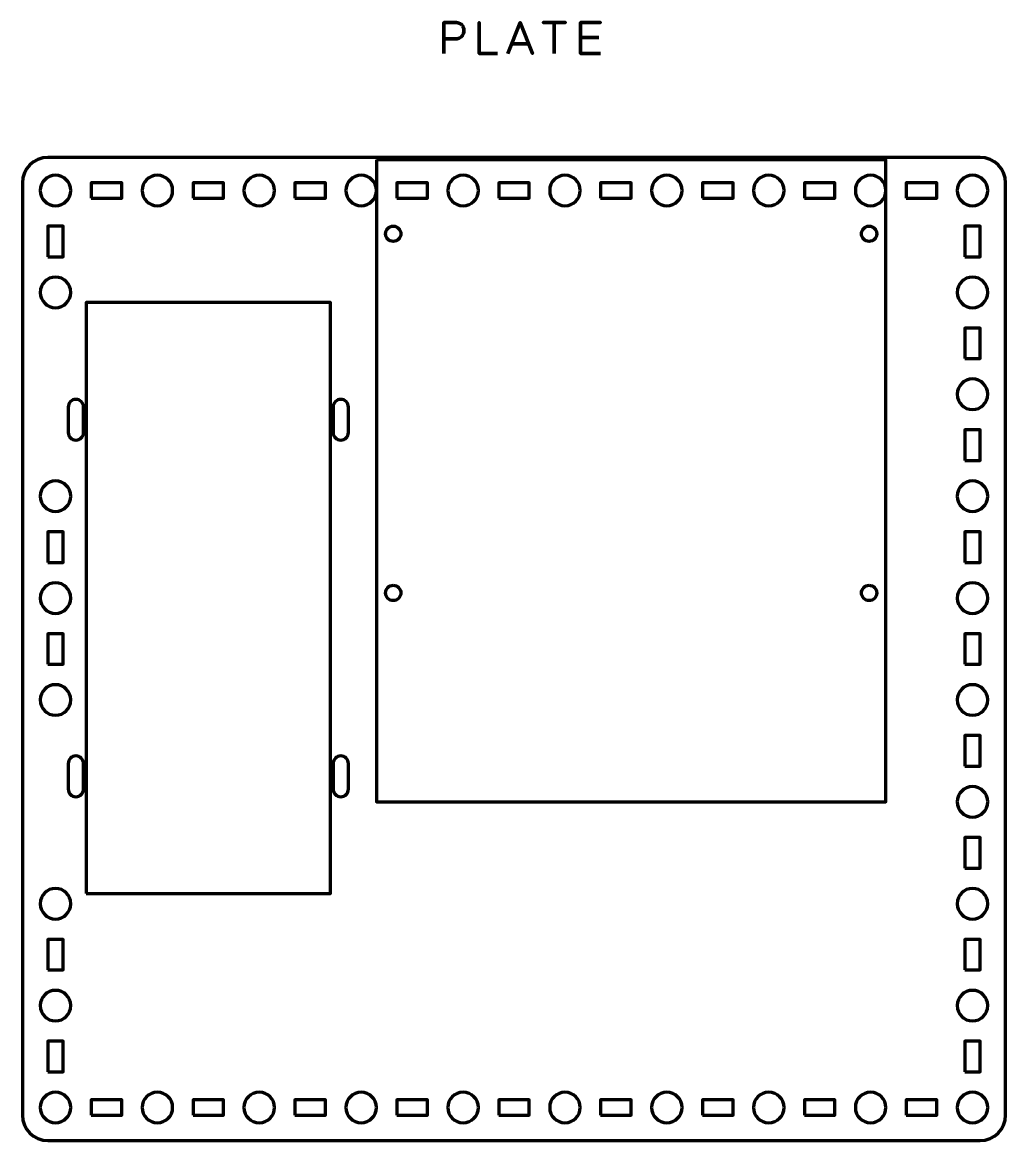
# Model space of a CAD drawing. Header units: centimetres. Extents: x -70 to 70, y -17 to 17.
# Drawn here: x -70.15 to -50.85, y -4.98 to 16.97 of the extents above; entities that cross this region are included whole.
import ezdxf

# ---------------------------------------------------------------- set-up
doc = ezdxf.new("R2010")
doc.units = ezdxf.units.CM
doc.header["$MEASUREMENT"] = 0
doc.layers.add('Layer 1', color=7, linetype='Continuous')

msp = doc.modelspace()

# ---------------------------------------------------------------- linework, layer by layer
at = {"layer": 'Layer 1', "color": 30, "lineweight": 70}
msp.add_lwpolyline([(-68.89998, -0.13325), (-64.09998, -0.13325), (-64.09998, 11.46675), (-68.89998, 11.46675), (-68.89998, -0.13325)], close=True, dxfattribs=at)
at = {"layer": 'Layer 1', "color": 250, "lineweight": 70}
for centre in [(-62.86998, 12.81675), (-53.52998, 12.81675), (-62.86998, 5.76675), (-53.52998, 5.76675)]:
    msp.add_ellipse(centre, major_axis=(0, 0.15), ratio=1, dxfattribs=at)
at = {"layer": 'Layer 1', "color": 30, "lineweight": 70}
for points, knots in [([(-61.87542, 16.35657), (-61.87542, 16.35657), (-61.87542, 16.96702), (-61.87542, 16.96702), (-61.87542, 16.96702), (-61.87542, 16.96702), (-61.68069, 16.96702), (-61.68069, 16.96702), (-61.68069, 16.96702), (-61.64174, 16.96688), (-61.60971, 16.9625), (-61.58445, 16.95404), (-61.58445, 16.95404), (-61.55933, 16.94571), (-61.53957, 16.93414), (-61.52532, 16.91946), (-61.52532, 16.91946), (-61.51107, 16.90493), (-61.50091, 16.88828), (-61.4947, 16.86951), (-61.4947, 16.86951), (-61.48863, 16.85074), (-61.4851, 16.83113), (-61.48426, 16.81039), (-61.48426, 16.81039), (-61.48327, 16.78964), (-61.48567, 16.76932), (-61.49131, 16.74957), (-61.49131, 16.74957), (-61.4971, 16.72981), (-61.50684, 16.71189), (-61.52081, 16.6958), (-61.52081, 16.6958), (-61.53463, 16.67972), (-61.5534, 16.66687), (-61.57697, 16.65742), (-61.57697, 16.65742), (-61.60053, 16.64782), (-61.62974, 16.64303), (-61.6646, 16.64274), (-61.6646, 16.64274), (-61.6646, 16.64274), (-61.87542, 16.64274), (-61.87542, 16.64274), (-61.87542, 16.64274), (-61.87542, 16.64274), (-61.6646, 16.64274), (-61.6646, 16.64274), (-61.6646, 16.64274), (-61.63045, 16.64303), (-61.60152, 16.64782), (-61.5781, 16.65742), (-61.5781, 16.65742), (-61.55453, 16.66687), (-61.53576, 16.67972), (-61.52165, 16.6958), (-61.52165, 16.6958), (-61.50768, 16.71189), (-61.49766, 16.72981), (-61.49174, 16.74957), (-61.49174, 16.74957), (-61.48581, 16.76932), (-61.48327, 16.78964), (-61.48426, 16.81039), (-61.48426, 16.81039), (-61.4851, 16.83113), (-61.48863, 16.85074), (-61.49498, 16.86951), (-61.49498, 16.86951), (-61.50119, 16.88828), (-61.51163, 16.90493), (-61.52589, 16.91946), (-61.52589, 16.91946), (-61.54028, 16.93414), (-61.56003, 16.94571), (-61.58515, 16.95404), (-61.58515, 16.95404), (-61.61041, 16.9625), (-61.64216, 16.96688), (-61.68069, 16.96702), (-61.68069, 16.96702), (-61.68069, 16.96702), (-61.87542, 16.96702), (-61.87542, 16.96702), (-61.87542, 16.96702), (-61.87542, 16.96702), (-61.87542, 16.35657), (-61.87542, 16.35657)], [0, 0, 0, 0, 0.04545455, 0.04545455, 0.04545455, 0.04545455, 0.09090909, 0.09090909, 0.09090909, 0.09090909, 0.13636364, 0.13636364, 0.13636364, 0.13636364, 0.18181818, 0.18181818, 0.18181818, 0.18181818, 0.22727273, 0.22727273, 0.22727273, 0.22727273, 0.27272727, 0.27272727, 0.27272727, 0.27272727, 0.31818182, 0.31818182, 0.31818182, 0.31818182, 0.36363636, 0.36363636, 0.36363636, 0.36363636, 0.40909091, 0.40909091, 0.40909091, 0.40909091, 0.45454545, 0.45454545, 0.45454545, 0.45454545, 0.5, 0.5, 0.5, 0.5, 0.54545455, 0.54545455, 0.54545455, 0.54545455, 0.59090909, 0.59090909, 0.59090909, 0.59090909, 0.63636364, 0.63636364, 0.63636364, 0.63636364, 0.68181818, 0.68181818, 0.68181818, 0.68181818, 0.72727273, 0.72727273, 0.72727273, 0.72727273, 0.77272727, 0.77272727, 0.77272727, 0.77272727, 0.81818182, 0.81818182, 0.81818182, 0.81818182, 0.86363636, 0.86363636, 0.86363636, 0.86363636, 0.90909091, 0.90909091, 0.90909091, 0.90909091, 0.95454545, 0.95454545, 0.95454545, 0.95454545, 1, 1, 1, 1]), ([(-60.82639, 16.35657), (-60.82639, 16.35657), (-61.18284, 16.35657), (-61.18284, 16.35657), (-61.18284, 16.35657), (-61.18284, 16.35657), (-61.18284, 16.96702), (-61.18284, 16.96702), (-61.18284, 16.96702), (-61.18284, 16.96702), (-61.18284, 16.35657), (-61.18284, 16.35657), (-61.18284, 16.35657), (-61.18284, 16.35657), (-60.82639, 16.35657), (-60.82639, 16.35657)], [0, 0, 0, 0, 0.25, 0.25, 0.25, 0.25, 0.5, 0.5, 0.5, 0.5, 0.75, 0.75, 0.75, 0.75, 1, 1, 1, 1]), ([(-60.62234, 16.35657), (-60.62234, 16.35657), (-60.38019, 16.96702), (-60.38019, 16.96702), (-60.38019, 16.96702), (-60.38019, 16.96702), (-60.1372, 16.35657), (-60.1372, 16.35657), (-60.1372, 16.35657), (-60.1372, 16.35657), (-60.38019, 16.96702), (-60.38019, 16.96702), (-60.38019, 16.96702), (-60.38019, 16.96702), (-60.62234, 16.35657), (-60.62234, 16.35657)], [0, 0, 0, 0, 0.25, 0.25, 0.25, 0.25, 0.5, 0.5, 0.5, 0.5, 0.75, 0.75, 0.75, 0.75, 1, 1, 1, 1]), ([(-59.71132, 16.35657), (-59.71132, 16.35657), (-59.71132, 16.96702), (-59.71132, 16.96702), (-59.71132, 16.96702), (-59.71132, 16.96702), (-59.93061, 16.96702), (-59.93061, 16.96702), (-59.93061, 16.96702), (-59.93061, 16.96702), (-59.49034, 16.96702), (-59.49034, 16.96702), (-59.49034, 16.96702), (-59.49034, 16.96702), (-59.71132, 16.96702), (-59.71132, 16.96702), (-59.71132, 16.96702), (-59.71132, 16.96702), (-59.71132, 16.35657), (-59.71132, 16.35657)], [0, 0, 0, 0, 0.2, 0.2, 0.2, 0.2, 0.4, 0.4, 0.4, 0.4, 0.6, 0.6, 0.6, 0.6, 0.8, 0.8, 0.8, 0.8, 1, 1, 1, 1]), ([(-58.8003, 16.35657), (-58.8003, 16.35657), (-59.19485, 16.35657), (-59.19485, 16.35657), (-59.19485, 16.35657), (-59.19485, 16.35657), (-59.19485, 16.96363), (-59.19485, 16.96363), (-59.19485, 16.96363), (-59.19485, 16.96363), (-58.8003, 16.96363), (-58.8003, 16.96363), (-58.8003, 16.96363), (-58.8003, 16.96363), (-59.19485, 16.96363), (-59.19485, 16.96363), (-59.19485, 16.96363), (-59.19485, 16.96363), (-59.19485, 16.35657), (-59.19485, 16.35657), (-59.19485, 16.35657), (-59.19485, 16.35657), (-58.8003, 16.35657), (-58.8003, 16.35657)], [0, 0, 0, 0, 0.16666667, 0.16666667, 0.16666667, 0.16666667, 0.33333333, 0.33333333, 0.33333333, 0.33333333, 0.5, 0.5, 0.5, 0.5, 0.66666667, 0.66666667, 0.66666667, 0.66666667, 0.83333333, 0.83333333, 0.83333333, 0.83333333, 1, 1, 1, 1]), ([(-60.54614, 16.54876), (-60.54614, 16.54876), (-60.21424, 16.54876), (-60.21424, 16.54876), (-60.21424, 16.54876), (-60.21424, 16.54876), (-60.54614, 16.54876), (-60.54614, 16.54876)], [0, 0, 0, 0, 0.5, 0.5, 0.5, 0.5, 1, 1, 1, 1]), ([(-58.83417, 16.66899), (-58.83417, 16.66899), (-59.19485, 16.66899), (-59.19485, 16.66899), (-59.19485, 16.66899), (-59.19485, 16.66899), (-58.83417, 16.66899), (-58.83417, 16.66899)], [0, 0, 0, 0, 0.5, 0.5, 0.5, 0.5, 1, 1, 1, 1]), ([(-63.19998, 14.26675), (-63.19998, 14.26675), (-53.19998, 14.26675), (-53.19998, 14.26675), (-53.19998, 14.26675), (-53.19998, 14.26675), (-53.19998, 1.66675), (-53.19998, 1.66675), (-53.19998, 1.66675), (-53.19998, 1.66675), (-63.19998, 1.66675), (-63.19998, 1.66675), (-63.19998, 1.66675), (-63.19998, 1.66675), (-63.19998, 14.26675), (-63.19998, 14.26675)], [0, 0, 0, 0, 0.25, 0.25, 0.25, 0.25, 0.5, 0.5, 0.5, 0.5, 0.75, 0.75, 0.75, 0.75, 1, 1, 1, 1])]:
    msp.add_open_spline(points, degree=3, knots=knots, dxfattribs=at)
at = {"layer": 'Layer 1', "lineweight": 70}
for points, knots in [([(-70.14997, -4.48317), (-70.14997, -4.48317), (-70.14997, 13.81669), (-70.14997, 13.81669), (-70.14997, 13.81669), (-70.14997, 14.09383), (-69.92687, 14.31679), (-69.64987, 14.31679), (-69.64987, 14.31679), (-69.64987, 14.31679), (-51.34992, 14.31679), (-51.34992, 14.31679), (-51.34992, 14.31679), (-51.07295, 14.31679), (-50.84996, 14.09383), (-50.84996, 13.81669), (-50.84996, 13.81669), (-50.84996, 13.81669), (-50.84996, -4.48317), (-50.84996, -4.48317), (-50.84996, -4.48317), (-50.84996, -4.76017), (-51.07295, -4.98327), (-51.34992, -4.98327), (-51.34992, -4.98327), (-51.34992, -4.98327), (-69.64987, -4.98327), (-69.64987, -4.98327), (-69.64987, -4.98327), (-69.92687, -4.98327), (-70.14997, -4.76017), (-70.14997, -4.48317)], [0, 0, 0, 0, 0.125, 0.125, 0.125, 0.125, 0.25, 0.25, 0.25, 0.25, 0.375, 0.375, 0.375, 0.375, 0.5, 0.5, 0.5, 0.5, 0.625, 0.625, 0.625, 0.625, 0.75, 0.75, 0.75, 0.75, 0.875, 0.875, 0.875, 0.875, 1, 1, 1, 1]), ([(-69.49987, 13.96683), (-69.33424, 13.96683), (-69.19986, 13.83246), (-69.19986, 13.66683), (-69.19986, 13.66683), (-69.19986, 13.50106), (-69.33424, 13.36683), (-69.49987, 13.36683), (-69.49987, 13.36683), (-69.66564, 13.36683), (-69.79987, 13.50106), (-69.79987, 13.66683), (-69.79987, 13.66683), (-69.79987, 13.83246), (-69.66564, 13.96683), (-69.49987, 13.96683)], [0, 0, 0, 0, 0.25, 0.25, 0.25, 0.25, 0.5, 0.5, 0.5, 0.5, 0.75, 0.75, 0.75, 0.75, 1, 1, 1, 1]), ([(-67.49993, 13.96683), (-67.33427, 13.96683), (-67.19993, 13.83246), (-67.19993, 13.66683), (-67.19993, 13.66683), (-67.19993, 13.50106), (-67.33427, 13.36683), (-67.49993, 13.36683), (-67.49993, 13.36683), (-67.66556, 13.36683), (-67.79994, 13.50106), (-67.79994, 13.66683), (-67.79994, 13.66683), (-67.79994, 13.83246), (-67.66556, 13.96683), (-67.49993, 13.96683)], [0, 0, 0, 0, 0.25, 0.25, 0.25, 0.25, 0.5, 0.5, 0.5, 0.5, 0.75, 0.75, 0.75, 0.75, 1, 1, 1, 1]), ([(-65.49997, 13.96683), (-65.3342, 13.96683), (-65.19996, 13.83246), (-65.19996, 13.66683), (-65.19996, 13.66683), (-65.19996, 13.50106), (-65.3342, 13.36683), (-65.49997, 13.36683), (-65.49997, 13.36683), (-65.66563, 13.36683), (-65.79997, 13.50106), (-65.79997, 13.66683), (-65.79997, 13.66683), (-65.79997, 13.83246), (-65.66563, 13.96683), (-65.49997, 13.96683)], [0, 0, 0, 0, 0.25, 0.25, 0.25, 0.25, 0.5, 0.5, 0.5, 0.5, 0.75, 0.75, 0.75, 0.75, 1, 1, 1, 1]), ([(-63.49989, 13.96683), (-63.33426, 13.96683), (-63.19989, 13.83246), (-63.19989, 13.66683), (-63.19989, 13.66683), (-63.19989, 13.50106), (-63.33426, 13.36683), (-63.49989, 13.36683), (-63.49989, 13.36683), (-63.66566, 13.36683), (-63.7999, 13.50106), (-63.7999, 13.66683), (-63.7999, 13.66683), (-63.7999, 13.83246), (-63.66566, 13.96683), (-63.49989, 13.96683)], [0, 0, 0, 0, 0.25, 0.25, 0.25, 0.25, 0.5, 0.5, 0.5, 0.5, 0.75, 0.75, 0.75, 0.75, 1, 1, 1, 1]), ([(-61.49993, 13.96683), (-61.3343, 13.96683), (-61.19996, 13.83246), (-61.19996, 13.66683), (-61.19996, 13.66683), (-61.19996, 13.50106), (-61.3343, 13.36683), (-61.49993, 13.36683), (-61.49993, 13.36683), (-61.66559, 13.36683), (-61.79993, 13.50106), (-61.79993, 13.66683), (-61.79993, 13.66683), (-61.79993, 13.83246), (-61.66559, 13.96683), (-61.49993, 13.96683)], [0, 0, 0, 0, 0.25, 0.25, 0.25, 0.25, 0.5, 0.5, 0.5, 0.5, 0.75, 0.75, 0.75, 0.75, 1, 1, 1, 1]), ([(-59.49985, 13.96683), (-59.33422, 13.96683), (-59.19985, 13.83246), (-59.19985, 13.66683), (-59.19985, 13.66683), (-59.19985, 13.50106), (-59.33422, 13.36683), (-59.49985, 13.36683), (-59.49985, 13.36683), (-59.66562, 13.36683), (-59.79985, 13.50106), (-59.79985, 13.66683), (-59.79985, 13.66683), (-59.79985, 13.83246), (-59.66562, 13.96683), (-59.49985, 13.96683)], [0, 0, 0, 0, 0.25, 0.25, 0.25, 0.25, 0.5, 0.5, 0.5, 0.5, 0.75, 0.75, 0.75, 0.75, 1, 1, 1, 1]), ([(-57.49992, 13.96683), (-57.33425, 13.96683), (-57.19992, 13.83246), (-57.19992, 13.66683), (-57.19992, 13.66683), (-57.19992, 13.50106), (-57.33425, 13.36683), (-57.49992, 13.36683), (-57.49992, 13.36683), (-57.66555, 13.36683), (-57.79992, 13.50106), (-57.79992, 13.66683), (-57.79992, 13.66683), (-57.79992, 13.83246), (-57.66555, 13.96683), (-57.49992, 13.96683)], [0, 0, 0, 0, 0.25, 0.25, 0.25, 0.25, 0.5, 0.5, 0.5, 0.5, 0.75, 0.75, 0.75, 0.75, 1, 1, 1, 1]), ([(-55.49995, 13.96683), (-55.33419, 13.96683), (-55.19996, 13.83246), (-55.19996, 13.66683), (-55.19996, 13.66683), (-55.19996, 13.50106), (-55.33419, 13.36683), (-55.49995, 13.36683), (-55.49995, 13.36683), (-55.66562, 13.36683), (-55.79995, 13.50106), (-55.79995, 13.66683), (-55.79995, 13.66683), (-55.79995, 13.83246), (-55.66562, 13.96683), (-55.49995, 13.96683)], [0, 0, 0, 0, 0.25, 0.25, 0.25, 0.25, 0.5, 0.5, 0.5, 0.5, 0.75, 0.75, 0.75, 0.75, 1, 1, 1, 1]), ([(-53.49989, 13.96683), (-53.33426, 13.96683), (-53.19989, 13.83246), (-53.19989, 13.66683), (-53.19989, 13.66683), (-53.19989, 13.50106), (-53.33426, 13.36683), (-53.49989, 13.36683), (-53.49989, 13.36683), (-53.66566, 13.36683), (-53.79989, 13.50106), (-53.79989, 13.66683), (-53.79989, 13.66683), (-53.79989, 13.83246), (-53.66566, 13.96683), (-53.49989, 13.96683)], [0, 0, 0, 0, 0.25, 0.25, 0.25, 0.25, 0.5, 0.5, 0.5, 0.5, 0.75, 0.75, 0.75, 0.75, 1, 1, 1, 1]), ([(-51.49996, 13.96683), (-51.33429, 13.96683), (-51.19995, 13.83246), (-51.19995, 13.66683), (-51.19995, 13.66683), (-51.19995, 13.50106), (-51.33429, 13.36683), (-51.49996, 13.36683), (-51.49996, 13.36683), (-51.66558, 13.36683), (-51.79996, 13.50106), (-51.79996, 13.66683), (-51.79996, 13.66683), (-51.79996, 13.83246), (-51.66558, 13.96683), (-51.49996, 13.96683)], [0, 0, 0, 0, 0.25, 0.25, 0.25, 0.25, 0.5, 0.5, 0.5, 0.5, 0.75, 0.75, 0.75, 0.75, 1, 1, 1, 1]), ([(-68.79996, 13.51676), (-68.79996, 13.51676), (-68.79996, 13.81676), (-68.79996, 13.81676), (-68.79996, 13.81676), (-68.79996, 13.81676), (-68.19995, 13.81676), (-68.19995, 13.81676), (-68.19995, 13.81676), (-68.19995, 13.81676), (-68.19995, 13.51676), (-68.19995, 13.51676), (-68.19995, 13.51676), (-68.19995, 13.51676), (-68.79996, 13.51676), (-68.79996, 13.51676)], [0, 0, 0, 0, 0.25, 0.25, 0.25, 0.25, 0.5, 0.5, 0.5, 0.5, 0.75, 0.75, 0.75, 0.75, 1, 1, 1, 1]), ([(-66.79988, 13.51676), (-66.79988, 13.51676), (-66.79988, 13.81676), (-66.79988, 13.81676), (-66.79988, 13.81676), (-66.79988, 13.81676), (-66.19988, 13.81676), (-66.19988, 13.81676), (-66.19988, 13.81676), (-66.19988, 13.81676), (-66.19988, 13.51676), (-66.19988, 13.51676), (-66.19988, 13.51676), (-66.19988, 13.51676), (-66.79988, 13.51676), (-66.79988, 13.51676)], [0, 0, 0, 0, 0.25, 0.25, 0.25, 0.25, 0.5, 0.5, 0.5, 0.5, 0.75, 0.75, 0.75, 0.75, 1, 1, 1, 1]), ([(-64.79991, 13.51676), (-64.79991, 13.51676), (-64.79991, 13.81676), (-64.79991, 13.81676), (-64.79991, 13.81676), (-64.79991, 13.81676), (-64.19991, 13.81676), (-64.19991, 13.81676), (-64.19991, 13.81676), (-64.19991, 13.81676), (-64.19991, 13.51676), (-64.19991, 13.51676), (-64.19991, 13.51676), (-64.19991, 13.51676), (-64.79991, 13.51676), (-64.79991, 13.51676)], [0, 0, 0, 0, 0.25, 0.25, 0.25, 0.25, 0.5, 0.5, 0.5, 0.5, 0.75, 0.75, 0.75, 0.75, 1, 1, 1, 1]), ([(-62.79998, 13.51676), (-62.79998, 13.51676), (-62.79998, 13.81676), (-62.79998, 13.81676), (-62.79998, 13.81676), (-62.79998, 13.81676), (-62.19998, 13.81676), (-62.19998, 13.81676), (-62.19998, 13.81676), (-62.19998, 13.81676), (-62.19998, 13.51676), (-62.19998, 13.51676), (-62.19998, 13.51676), (-62.19998, 13.51676), (-62.79998, 13.51676), (-62.79998, 13.51676)], [0, 0, 0, 0, 0.25, 0.25, 0.25, 0.25, 0.5, 0.5, 0.5, 0.5, 0.75, 0.75, 0.75, 0.75, 1, 1, 1, 1]), ([(-60.79991, 13.51676), (-60.79991, 13.51676), (-60.79991, 13.81676), (-60.79991, 13.81676), (-60.79991, 13.81676), (-60.79991, 13.81676), (-60.1999, 13.81676), (-60.1999, 13.81676), (-60.1999, 13.81676), (-60.1999, 13.81676), (-60.1999, 13.51676), (-60.1999, 13.51676), (-60.1999, 13.51676), (-60.1999, 13.51676), (-60.79991, 13.51676), (-60.79991, 13.51676)], [0, 0, 0, 0, 0.25, 0.25, 0.25, 0.25, 0.5, 0.5, 0.5, 0.5, 0.75, 0.75, 0.75, 0.75, 1, 1, 1, 1]), ([(-58.79994, 13.51676), (-58.79994, 13.51676), (-58.79994, 13.81676), (-58.79994, 13.81676), (-58.79994, 13.81676), (-58.79994, 13.81676), (-58.19994, 13.81676), (-58.19994, 13.81676), (-58.19994, 13.81676), (-58.19994, 13.81676), (-58.19994, 13.51676), (-58.19994, 13.51676), (-58.19994, 13.51676), (-58.19994, 13.51676), (-58.79994, 13.51676), (-58.79994, 13.51676)], [0, 0, 0, 0, 0.25, 0.25, 0.25, 0.25, 0.5, 0.5, 0.5, 0.5, 0.75, 0.75, 0.75, 0.75, 1, 1, 1, 1]), ([(-56.79987, 13.51676), (-56.79987, 13.51676), (-56.79987, 13.81676), (-56.79987, 13.81676), (-56.79987, 13.81676), (-56.79987, 13.81676), (-56.19986, 13.81676), (-56.19986, 13.81676), (-56.19986, 13.81676), (-56.19986, 13.81676), (-56.19986, 13.51676), (-56.19986, 13.51676), (-56.19986, 13.51676), (-56.19986, 13.51676), (-56.79987, 13.51676), (-56.79987, 13.51676)], [0, 0, 0, 0, 0.25, 0.25, 0.25, 0.25, 0.5, 0.5, 0.5, 0.5, 0.75, 0.75, 0.75, 0.75, 1, 1, 1, 1]), ([(-54.79994, 13.51676), (-54.79994, 13.51676), (-54.79994, 13.81676), (-54.79994, 13.81676), (-54.79994, 13.81676), (-54.79994, 13.81676), (-54.19994, 13.81676), (-54.19994, 13.81676), (-54.19994, 13.81676), (-54.19994, 13.81676), (-54.19994, 13.51676), (-54.19994, 13.51676), (-54.19994, 13.51676), (-54.19994, 13.51676), (-54.79994, 13.51676), (-54.79994, 13.51676)], [0, 0, 0, 0, 0.25, 0.25, 0.25, 0.25, 0.5, 0.5, 0.5, 0.5, 0.75, 0.75, 0.75, 0.75, 1, 1, 1, 1]), ([(-52.79998, 13.51676), (-52.79998, 13.51676), (-52.79998, 13.81676), (-52.79998, 13.81676), (-52.79998, 13.81676), (-52.79998, 13.81676), (-52.19997, 13.81676), (-52.19997, 13.81676), (-52.19997, 13.81676), (-52.19997, 13.81676), (-52.19997, 13.51676), (-52.19997, 13.51676), (-52.19997, 13.51676), (-52.19997, 13.51676), (-52.79998, 13.51676), (-52.79998, 13.51676)], [0, 0, 0, 0, 0.25, 0.25, 0.25, 0.25, 0.5, 0.5, 0.5, 0.5, 0.75, 0.75, 0.75, 0.75, 1, 1, 1, 1]), ([(-69.64994, 12.36677), (-69.64994, 12.36677), (-69.64994, 12.96678), (-69.64994, 12.96678), (-69.64994, 12.96678), (-69.64994, 12.96678), (-69.34994, 12.96678), (-69.34994, 12.96678), (-69.34994, 12.96678), (-69.34994, 12.96678), (-69.34994, 12.36677), (-69.34994, 12.36677), (-69.34994, 12.36677), (-69.34994, 12.36677), (-69.64994, 12.36677), (-69.64994, 12.36677)], [0, 0, 0, 0, 0.25, 0.25, 0.25, 0.25, 0.5, 0.5, 0.5, 0.5, 0.75, 0.75, 0.75, 0.75, 1, 1, 1, 1]), ([(-51.64989, 12.36677), (-51.64989, 12.36677), (-51.64989, 12.96678), (-51.64989, 12.96678), (-51.64989, 12.96678), (-51.64989, 12.96678), (-51.34988, 12.96678), (-51.34988, 12.96678), (-51.34988, 12.96678), (-51.34988, 12.96678), (-51.34988, 12.36677), (-51.34988, 12.36677), (-51.34988, 12.36677), (-51.34988, 12.36677), (-51.64989, 12.36677), (-51.64989, 12.36677)], [0, 0, 0, 0, 0.25, 0.25, 0.25, 0.25, 0.5, 0.5, 0.5, 0.5, 0.75, 0.75, 0.75, 0.75, 1, 1, 1, 1]), ([(-69.49987, 11.96672), (-69.33424, 11.96672), (-69.19986, 11.83252), (-69.19986, 11.66672), (-69.19986, 11.66672), (-69.19986, 11.50109), (-69.33424, 11.36675), (-69.49987, 11.36675), (-69.49987, 11.36675), (-69.66564, 11.36675), (-69.79987, 11.50109), (-69.79987, 11.66672), (-69.79987, 11.66672), (-69.79987, 11.83252), (-69.66564, 11.96672), (-69.49987, 11.96672)], [0, 0, 0, 0, 0.25, 0.25, 0.25, 0.25, 0.5, 0.5, 0.5, 0.5, 0.75, 0.75, 0.75, 0.75, 1, 1, 1, 1]), ([(-51.49996, 11.96672), (-51.33429, 11.96672), (-51.19995, 11.83252), (-51.19995, 11.66672), (-51.19995, 11.66672), (-51.19995, 11.50109), (-51.33429, 11.36675), (-51.49996, 11.36675), (-51.49996, 11.36675), (-51.66558, 11.36675), (-51.79996, 11.50109), (-51.79996, 11.66672), (-51.79996, 11.66672), (-51.79996, 11.83252), (-51.66558, 11.96672), (-51.49996, 11.96672)], [0, 0, 0, 0, 0.25, 0.25, 0.25, 0.25, 0.5, 0.5, 0.5, 0.5, 0.75, 0.75, 0.75, 0.75, 1, 1, 1, 1]), ([(-51.64989, 10.36684), (-51.64989, 10.36684), (-51.64989, 10.96684), (-51.64989, 10.96684), (-51.64989, 10.96684), (-51.64989, 10.96684), (-51.34988, 10.96684), (-51.34988, 10.96684), (-51.34988, 10.96684), (-51.34988, 10.96684), (-51.34988, 10.36684), (-51.34988, 10.36684), (-51.34988, 10.36684), (-51.34988, 10.36684), (-51.64989, 10.36684), (-51.64989, 10.36684)], [0, 0, 0, 0, 0.25, 0.25, 0.25, 0.25, 0.5, 0.5, 0.5, 0.5, 0.75, 0.75, 0.75, 0.75, 1, 1, 1, 1]), ([(-51.49996, 9.96679), (-51.33429, 9.96679), (-51.19995, 9.83242), (-51.19995, 9.66679), (-51.19995, 9.66679), (-51.19995, 9.50102), (-51.33429, 9.36678), (-51.49996, 9.36678), (-51.49996, 9.36678), (-51.66558, 9.36678), (-51.79996, 9.50102), (-51.79996, 9.66679), (-51.79996, 9.66679), (-51.79996, 9.83242), (-51.66558, 9.96679), (-51.49996, 9.96679)], [0, 0, 0, 0, 0.25, 0.25, 0.25, 0.25, 0.5, 0.5, 0.5, 0.5, 0.75, 0.75, 0.75, 0.75, 1, 1, 1, 1]), ([(-51.64989, 8.36677), (-51.64989, 8.36677), (-51.64989, 8.96677), (-51.64989, 8.96677), (-51.64989, 8.96677), (-51.64989, 8.96677), (-51.34988, 8.96677), (-51.34988, 8.96677), (-51.34988, 8.96677), (-51.34988, 8.96677), (-51.34988, 8.36677), (-51.34988, 8.36677), (-51.34988, 8.36677), (-51.34988, 8.36677), (-51.64989, 8.36677), (-51.64989, 8.36677)], [0, 0, 0, 0, 0.25, 0.25, 0.25, 0.25, 0.5, 0.5, 0.5, 0.5, 0.75, 0.75, 0.75, 0.75, 1, 1, 1, 1]), ([(-69.49987, 7.96672), (-69.33424, 7.96672), (-69.19986, 7.83248), (-69.19986, 7.66671), (-69.19986, 7.66671), (-69.19986, 7.50105), (-69.33424, 7.36671), (-69.49987, 7.36671), (-69.49987, 7.36671), (-69.66564, 7.36671), (-69.79987, 7.50105), (-69.79987, 7.66671), (-69.79987, 7.66671), (-69.79987, 7.83248), (-69.66564, 7.96672), (-69.49987, 7.96672)], [0, 0, 0, 0, 0.25, 0.25, 0.25, 0.25, 0.5, 0.5, 0.5, 0.5, 0.75, 0.75, 0.75, 0.75, 1, 1, 1, 1]), ([(-51.49996, 7.96672), (-51.33429, 7.96672), (-51.19995, 7.83248), (-51.19995, 7.66671), (-51.19995, 7.66671), (-51.19995, 7.50105), (-51.33429, 7.36671), (-51.49996, 7.36671), (-51.49996, 7.36671), (-51.66558, 7.36671), (-51.79996, 7.50105), (-51.79996, 7.66671), (-51.79996, 7.66671), (-51.79996, 7.83248), (-51.66558, 7.96672), (-51.49996, 7.96672)], [0, 0, 0, 0, 0.25, 0.25, 0.25, 0.25, 0.5, 0.5, 0.5, 0.5, 0.75, 0.75, 0.75, 0.75, 1, 1, 1, 1]), ([(-69.64994, 6.3668), (-69.64994, 6.3668), (-69.64994, 6.9668), (-69.64994, 6.9668), (-69.64994, 6.9668), (-69.64994, 6.9668), (-69.34994, 6.9668), (-69.34994, 6.9668), (-69.34994, 6.9668), (-69.34994, 6.9668), (-69.34994, 6.3668), (-69.34994, 6.3668), (-69.34994, 6.3668), (-69.34994, 6.3668), (-69.64994, 6.3668), (-69.64994, 6.3668)], [0, 0, 0, 0, 0.25, 0.25, 0.25, 0.25, 0.5, 0.5, 0.5, 0.5, 0.75, 0.75, 0.75, 0.75, 1, 1, 1, 1]), ([(-51.64989, 6.3668), (-51.64989, 6.3668), (-51.64989, 6.9668), (-51.64989, 6.9668), (-51.64989, 6.9668), (-51.64989, 6.9668), (-51.34988, 6.9668), (-51.34988, 6.9668), (-51.34988, 6.9668), (-51.34988, 6.9668), (-51.34988, 6.3668), (-51.34988, 6.3668), (-51.34988, 6.3668), (-51.34988, 6.3668), (-51.64989, 6.3668), (-51.64989, 6.3668)], [0, 0, 0, 0, 0.25, 0.25, 0.25, 0.25, 0.5, 0.5, 0.5, 0.5, 0.75, 0.75, 0.75, 0.75, 1, 1, 1, 1]), ([(-69.49987, 5.96675), (-69.33424, 5.96675), (-69.19986, 5.83241), (-69.19986, 5.66675), (-69.19986, 5.66675), (-69.19986, 5.50112), (-69.33424, 5.36674), (-69.49987, 5.36674), (-69.49987, 5.36674), (-69.66564, 5.36674), (-69.79987, 5.50112), (-69.79987, 5.66675), (-69.79987, 5.66675), (-69.79987, 5.83241), (-69.66564, 5.96675), (-69.49987, 5.96675)], [0, 0, 0, 0, 0.25, 0.25, 0.25, 0.25, 0.5, 0.5, 0.5, 0.5, 0.75, 0.75, 0.75, 0.75, 1, 1, 1, 1]), ([(-51.49996, 5.96675), (-51.33429, 5.96675), (-51.19995, 5.83241), (-51.19995, 5.66675), (-51.19995, 5.66675), (-51.19995, 5.50112), (-51.33429, 5.36674), (-51.49996, 5.36674), (-51.49996, 5.36674), (-51.66558, 5.36674), (-51.79996, 5.50112), (-51.79996, 5.66675), (-51.79996, 5.66675), (-51.79996, 5.83241), (-51.66558, 5.96675), (-51.49996, 5.96675)], [0, 0, 0, 0, 0.25, 0.25, 0.25, 0.25, 0.5, 0.5, 0.5, 0.5, 0.75, 0.75, 0.75, 0.75, 1, 1, 1, 1]), ([(-69.64994, 4.36672), (-69.64994, 4.36672), (-69.64994, 4.96673), (-69.64994, 4.96673), (-69.64994, 4.96673), (-69.64994, 4.96673), (-69.34994, 4.96673), (-69.34994, 4.96673), (-69.34994, 4.96673), (-69.34994, 4.96673), (-69.34994, 4.36672), (-69.34994, 4.36672), (-69.34994, 4.36672), (-69.34994, 4.36672), (-69.64994, 4.36672), (-69.64994, 4.36672)], [0, 0, 0, 0, 0.25, 0.25, 0.25, 0.25, 0.5, 0.5, 0.5, 0.5, 0.75, 0.75, 0.75, 0.75, 1, 1, 1, 1]), ([(-51.64989, 4.36672), (-51.64989, 4.36672), (-51.64989, 4.96673), (-51.64989, 4.96673), (-51.64989, 4.96673), (-51.64989, 4.96673), (-51.34988, 4.96673), (-51.34988, 4.96673), (-51.34988, 4.96673), (-51.34988, 4.96673), (-51.34988, 4.36672), (-51.34988, 4.36672), (-51.34988, 4.36672), (-51.34988, 4.36672), (-51.64989, 4.36672), (-51.64989, 4.36672)], [0, 0, 0, 0, 0.25, 0.25, 0.25, 0.25, 0.5, 0.5, 0.5, 0.5, 0.75, 0.75, 0.75, 0.75, 1, 1, 1, 1]), ([(-69.49987, 3.96682), (-69.33424, 3.96682), (-69.19986, 3.83244), (-69.19986, 3.66681), (-69.19986, 3.66681), (-69.19986, 3.50104), (-69.33424, 3.36681), (-69.49987, 3.36681), (-69.49987, 3.36681), (-69.66564, 3.36681), (-69.79987, 3.50104), (-69.79987, 3.66681), (-69.79987, 3.66681), (-69.79987, 3.83244), (-69.66564, 3.96682), (-69.49987, 3.96682)], [0, 0, 0, 0, 0.25, 0.25, 0.25, 0.25, 0.5, 0.5, 0.5, 0.5, 0.75, 0.75, 0.75, 0.75, 1, 1, 1, 1]), ([(-51.49996, 3.96682), (-51.33429, 3.96682), (-51.19995, 3.83244), (-51.19995, 3.66681), (-51.19995, 3.66681), (-51.19995, 3.50104), (-51.33429, 3.36681), (-51.49996, 3.36681), (-51.49996, 3.36681), (-51.66558, 3.36681), (-51.79996, 3.50104), (-51.79996, 3.66681), (-51.79996, 3.66681), (-51.79996, 3.83244), (-51.66558, 3.96682), (-51.49996, 3.96682)], [0, 0, 0, 0, 0.25, 0.25, 0.25, 0.25, 0.5, 0.5, 0.5, 0.5, 0.75, 0.75, 0.75, 0.75, 1, 1, 1, 1]), ([(-51.64989, 2.36676), (-51.64989, 2.36676), (-51.64989, 2.96676), (-51.64989, 2.96676), (-51.64989, 2.96676), (-51.64989, 2.96676), (-51.34988, 2.96676), (-51.34988, 2.96676), (-51.34988, 2.96676), (-51.34988, 2.96676), (-51.34988, 2.36676), (-51.34988, 2.36676), (-51.34988, 2.36676), (-51.34988, 2.36676), (-51.64989, 2.36676), (-51.64989, 2.36676)], [0, 0, 0, 0, 0.25, 0.25, 0.25, 0.25, 0.5, 0.5, 0.5, 0.5, 0.75, 0.75, 0.75, 0.75, 1, 1, 1, 1]), ([(-51.49996, 1.96674), (-51.33429, 1.96674), (-51.19995, 1.83251), (-51.19995, 1.66675), (-51.19995, 1.66675), (-51.19995, 1.50108), (-51.33429, 1.36675), (-51.49996, 1.36675), (-51.49996, 1.36675), (-51.66558, 1.36675), (-51.79996, 1.50108), (-51.79996, 1.66675), (-51.79996, 1.66675), (-51.79996, 1.83251), (-51.66558, 1.96674), (-51.49996, 1.96674)], [0, 0, 0, 0, 0.25, 0.25, 0.25, 0.25, 0.5, 0.5, 0.5, 0.5, 0.75, 0.75, 0.75, 0.75, 1, 1, 1, 1]), ([(-51.64989, 0.36683), (-51.64989, 0.36683), (-51.64989, 0.96684), (-51.64989, 0.96684), (-51.64989, 0.96684), (-51.64989, 0.96684), (-51.34988, 0.96684), (-51.34988, 0.96684), (-51.34988, 0.96684), (-51.34988, 0.96684), (-51.34988, 0.36683), (-51.34988, 0.36683), (-51.34988, 0.36683), (-51.34988, 0.36683), (-51.64989, 0.36683), (-51.64989, 0.36683)], [0, 0, 0, 0, 0.25, 0.25, 0.25, 0.25, 0.5, 0.5, 0.5, 0.5, 0.75, 0.75, 0.75, 0.75, 1, 1, 1, 1]), ([(-69.49987, -0.03322), (-69.33424, -0.03322), (-69.19986, -0.16755), (-69.19986, -0.33322), (-69.19986, -0.33322), (-69.19986, -0.49885), (-69.33424, -0.63322), (-69.49987, -0.63322), (-69.49987, -0.63322), (-69.66564, -0.63322), (-69.79987, -0.49885), (-69.79987, -0.33322), (-69.79987, -0.33322), (-69.79987, -0.16755), (-69.66564, -0.03322), (-69.49987, -0.03322)], [0, 0, 0, 0, 0.25, 0.25, 0.25, 0.25, 0.5, 0.5, 0.5, 0.5, 0.75, 0.75, 0.75, 0.75, 1, 1, 1, 1]), ([(-51.49996, -0.03322), (-51.33429, -0.03322), (-51.19995, -0.16755), (-51.19995, -0.33322), (-51.19995, -0.33322), (-51.19995, -0.49885), (-51.33429, -0.63322), (-51.49996, -0.63322), (-51.49996, -0.63322), (-51.66558, -0.63322), (-51.79996, -0.49885), (-51.79996, -0.33322), (-51.79996, -0.33322), (-51.79996, -0.16755), (-51.66558, -0.03322), (-51.49996, -0.03322)], [0, 0, 0, 0, 0.25, 0.25, 0.25, 0.25, 0.5, 0.5, 0.5, 0.5, 0.75, 0.75, 0.75, 0.75, 1, 1, 1, 1]), ([(-69.64994, -1.63324), (-69.64994, -1.63324), (-69.64994, -1.03324), (-69.64994, -1.03324), (-69.64994, -1.03324), (-69.64994, -1.03324), (-69.34994, -1.03324), (-69.34994, -1.03324), (-69.34994, -1.03324), (-69.34994, -1.03324), (-69.34994, -1.63324), (-69.34994, -1.63324), (-69.34994, -1.63324), (-69.34994, -1.63324), (-69.64994, -1.63324), (-69.64994, -1.63324)], [0, 0, 0, 0, 0.25, 0.25, 0.25, 0.25, 0.5, 0.5, 0.5, 0.5, 0.75, 0.75, 0.75, 0.75, 1, 1, 1, 1]), ([(-51.64989, -1.63324), (-51.64989, -1.63324), (-51.64989, -1.03324), (-51.64989, -1.03324), (-51.64989, -1.03324), (-51.64989, -1.03324), (-51.34988, -1.03324), (-51.34988, -1.03324), (-51.34988, -1.03324), (-51.34988, -1.03324), (-51.34988, -1.63324), (-51.34988, -1.63324), (-51.34988, -1.63324), (-51.34988, -1.63324), (-51.64989, -1.63324), (-51.64989, -1.63324)], [0, 0, 0, 0, 0.25, 0.25, 0.25, 0.25, 0.5, 0.5, 0.5, 0.5, 0.75, 0.75, 0.75, 0.75, 1, 1, 1, 1]), ([(-69.49987, -2.03315), (-69.33424, -2.03315), (-69.19986, -2.16752), (-69.19986, -2.33315), (-69.19986, -2.33315), (-69.19986, -2.49892), (-69.33424, -2.63315), (-69.49987, -2.63315), (-69.49987, -2.63315), (-69.66564, -2.63315), (-69.79987, -2.49892), (-69.79987, -2.33315), (-69.79987, -2.33315), (-69.79987, -2.16752), (-69.66564, -2.03315), (-69.49987, -2.03315)], [0, 0, 0, 0, 0.25, 0.25, 0.25, 0.25, 0.5, 0.5, 0.5, 0.5, 0.75, 0.75, 0.75, 0.75, 1, 1, 1, 1]), ([(-51.49996, -2.03315), (-51.33429, -2.03315), (-51.19995, -2.16752), (-51.19995, -2.33315), (-51.19995, -2.33315), (-51.19995, -2.49892), (-51.33429, -2.63315), (-51.49996, -2.63315), (-51.49996, -2.63315), (-51.66558, -2.63315), (-51.79996, -2.49892), (-51.79996, -2.33315), (-51.79996, -2.33315), (-51.79996, -2.16752), (-51.66558, -2.03315), (-51.49996, -2.03315)], [0, 0, 0, 0, 0.25, 0.25, 0.25, 0.25, 0.5, 0.5, 0.5, 0.5, 0.75, 0.75, 0.75, 0.75, 1, 1, 1, 1]), ([(-69.64994, -3.63321), (-69.64994, -3.63321), (-69.64994, -3.0332), (-69.64994, -3.0332), (-69.64994, -3.0332), (-69.64994, -3.0332), (-69.34994, -3.0332), (-69.34994, -3.0332), (-69.34994, -3.0332), (-69.34994, -3.0332), (-69.34994, -3.63321), (-69.34994, -3.63321), (-69.34994, -3.63321), (-69.34994, -3.63321), (-69.64994, -3.63321), (-69.64994, -3.63321)], [0, 0, 0, 0, 0.25, 0.25, 0.25, 0.25, 0.5, 0.5, 0.5, 0.5, 0.75, 0.75, 0.75, 0.75, 1, 1, 1, 1]), ([(-51.64989, -3.63321), (-51.64989, -3.63321), (-51.64989, -3.0332), (-51.64989, -3.0332), (-51.64989, -3.0332), (-51.64989, -3.0332), (-51.34988, -3.0332), (-51.34988, -3.0332), (-51.34988, -3.0332), (-51.34988, -3.0332), (-51.34988, -3.63321), (-51.34988, -3.63321), (-51.34988, -3.63321), (-51.34988, -3.63321), (-51.64989, -3.63321), (-51.64989, -3.63321)], [0, 0, 0, 0, 0.25, 0.25, 0.25, 0.25, 0.5, 0.5, 0.5, 0.5, 0.75, 0.75, 0.75, 0.75, 1, 1, 1, 1]), ([(-69.49987, -4.03326), (-69.33424, -4.03326), (-69.19986, -4.1676), (-69.19986, -4.33322), (-69.19986, -4.33322), (-69.19986, -4.49889), (-69.33424, -4.63323), (-69.49987, -4.63323), (-69.49987, -4.63323), (-69.66564, -4.63323), (-69.79987, -4.49889), (-69.79987, -4.33322), (-69.79987, -4.33322), (-69.79987, -4.1676), (-69.66564, -4.03326), (-69.49987, -4.03326)], [0, 0, 0, 0, 0.25, 0.25, 0.25, 0.25, 0.5, 0.5, 0.5, 0.5, 0.75, 0.75, 0.75, 0.75, 1, 1, 1, 1]), ([(-67.49993, -4.03316), (-67.33427, -4.03316), (-67.19993, -4.16754), (-67.19993, -4.33317), (-67.19993, -4.33317), (-67.19993, -4.49894), (-67.33427, -4.63317), (-67.49993, -4.63317), (-67.49993, -4.63317), (-67.66556, -4.63317), (-67.79994, -4.49894), (-67.79994, -4.33317), (-67.79994, -4.33317), (-67.79994, -4.16754), (-67.66556, -4.03316), (-67.49993, -4.03316)], [0, 0, 0, 0, 0.25, 0.25, 0.25, 0.25, 0.5, 0.5, 0.5, 0.5, 0.75, 0.75, 0.75, 0.75, 1, 1, 1, 1]), ([(-65.49997, -4.03316), (-65.3342, -4.03316), (-65.19996, -4.16754), (-65.19996, -4.33317), (-65.19996, -4.33317), (-65.19996, -4.49894), (-65.3342, -4.63317), (-65.49997, -4.63317), (-65.49997, -4.63317), (-65.66563, -4.63317), (-65.79997, -4.49894), (-65.79997, -4.33317), (-65.79997, -4.33317), (-65.79997, -4.16754), (-65.66563, -4.03316), (-65.49997, -4.03316)], [0, 0, 0, 0, 0.25, 0.25, 0.25, 0.25, 0.5, 0.5, 0.5, 0.5, 0.75, 0.75, 0.75, 0.75, 1, 1, 1, 1]), ([(-63.49989, -4.03316), (-63.33426, -4.03316), (-63.19989, -4.16754), (-63.19989, -4.33317), (-63.19989, -4.33317), (-63.19989, -4.49894), (-63.33426, -4.63317), (-63.49989, -4.63317), (-63.49989, -4.63317), (-63.66566, -4.63317), (-63.7999, -4.49894), (-63.7999, -4.33317), (-63.7999, -4.33317), (-63.7999, -4.16754), (-63.66566, -4.03316), (-63.49989, -4.03316)], [0, 0, 0, 0, 0.25, 0.25, 0.25, 0.25, 0.5, 0.5, 0.5, 0.5, 0.75, 0.75, 0.75, 0.75, 1, 1, 1, 1]), ([(-61.49993, -4.03316), (-61.3343, -4.03316), (-61.19996, -4.16754), (-61.19996, -4.33317), (-61.19996, -4.33317), (-61.19996, -4.49894), (-61.3343, -4.63317), (-61.49993, -4.63317), (-61.49993, -4.63317), (-61.66559, -4.63317), (-61.79993, -4.49894), (-61.79993, -4.33317), (-61.79993, -4.33317), (-61.79993, -4.16754), (-61.66559, -4.03316), (-61.49993, -4.03316)], [0, 0, 0, 0, 0.25, 0.25, 0.25, 0.25, 0.5, 0.5, 0.5, 0.5, 0.75, 0.75, 0.75, 0.75, 1, 1, 1, 1]), ([(-59.49985, -4.03316), (-59.33422, -4.03316), (-59.19985, -4.16754), (-59.19985, -4.33317), (-59.19985, -4.33317), (-59.19985, -4.49894), (-59.33422, -4.63317), (-59.49985, -4.63317), (-59.49985, -4.63317), (-59.66562, -4.63317), (-59.79985, -4.49894), (-59.79985, -4.33317), (-59.79985, -4.33317), (-59.79985, -4.16754), (-59.66562, -4.03316), (-59.49985, -4.03316)], [0, 0, 0, 0, 0.25, 0.25, 0.25, 0.25, 0.5, 0.5, 0.5, 0.5, 0.75, 0.75, 0.75, 0.75, 1, 1, 1, 1]), ([(-57.49992, -4.03316), (-57.33425, -4.03316), (-57.19992, -4.16754), (-57.19992, -4.33317), (-57.19992, -4.33317), (-57.19992, -4.49894), (-57.33425, -4.63317), (-57.49992, -4.63317), (-57.49992, -4.63317), (-57.66555, -4.63317), (-57.79992, -4.49894), (-57.79992, -4.33317), (-57.79992, -4.33317), (-57.79992, -4.16754), (-57.66555, -4.03316), (-57.49992, -4.03316)], [0, 0, 0, 0, 0.25, 0.25, 0.25, 0.25, 0.5, 0.5, 0.5, 0.5, 0.75, 0.75, 0.75, 0.75, 1, 1, 1, 1]), ([(-55.49995, -4.03316), (-55.33419, -4.03316), (-55.19996, -4.16754), (-55.19996, -4.33317), (-55.19996, -4.33317), (-55.19996, -4.49894), (-55.33419, -4.63317), (-55.49995, -4.63317), (-55.49995, -4.63317), (-55.66562, -4.63317), (-55.79995, -4.49894), (-55.79995, -4.33317), (-55.79995, -4.33317), (-55.79995, -4.16754), (-55.66562, -4.03316), (-55.49995, -4.03316)], [0, 0, 0, 0, 0.25, 0.25, 0.25, 0.25, 0.5, 0.5, 0.5, 0.5, 0.75, 0.75, 0.75, 0.75, 1, 1, 1, 1]), ([(-53.49989, -4.03316), (-53.33426, -4.03316), (-53.19989, -4.16754), (-53.19989, -4.33317), (-53.19989, -4.33317), (-53.19989, -4.49894), (-53.33426, -4.63317), (-53.49989, -4.63317), (-53.49989, -4.63317), (-53.66566, -4.63317), (-53.79989, -4.49894), (-53.79989, -4.33317), (-53.79989, -4.33317), (-53.79989, -4.16754), (-53.66566, -4.03316), (-53.49989, -4.03316)], [0, 0, 0, 0, 0.25, 0.25, 0.25, 0.25, 0.5, 0.5, 0.5, 0.5, 0.75, 0.75, 0.75, 0.75, 1, 1, 1, 1]), ([(-51.49996, -4.03326), (-51.33429, -4.03326), (-51.19995, -4.1676), (-51.19995, -4.33322), (-51.19995, -4.33322), (-51.19995, -4.49889), (-51.33429, -4.63323), (-51.49996, -4.63323), (-51.49996, -4.63323), (-51.66558, -4.63323), (-51.79996, -4.49889), (-51.79996, -4.33322), (-51.79996, -4.33322), (-51.79996, -4.1676), (-51.66558, -4.03326), (-51.49996, -4.03326)], [0, 0, 0, 0, 0.25, 0.25, 0.25, 0.25, 0.5, 0.5, 0.5, 0.5, 0.75, 0.75, 0.75, 0.75, 1, 1, 1, 1]), ([(-68.79996, -4.48324), (-68.79996, -4.48324), (-68.79996, -4.18324), (-68.79996, -4.18324), (-68.79996, -4.18324), (-68.79996, -4.18324), (-68.19995, -4.18324), (-68.19995, -4.18324), (-68.19995, -4.18324), (-68.19995, -4.18324), (-68.19995, -4.48324), (-68.19995, -4.48324), (-68.19995, -4.48324), (-68.19995, -4.48324), (-68.79996, -4.48324), (-68.79996, -4.48324)], [0, 0, 0, 0, 0.25, 0.25, 0.25, 0.25, 0.5, 0.5, 0.5, 0.5, 0.75, 0.75, 0.75, 0.75, 1, 1, 1, 1]), ([(-66.79988, -4.48324), (-66.79988, -4.48324), (-66.79988, -4.18324), (-66.79988, -4.18324), (-66.79988, -4.18324), (-66.79988, -4.18324), (-66.19988, -4.18324), (-66.19988, -4.18324), (-66.19988, -4.18324), (-66.19988, -4.18324), (-66.19988, -4.48324), (-66.19988, -4.48324), (-66.19988, -4.48324), (-66.19988, -4.48324), (-66.79988, -4.48324), (-66.79988, -4.48324)], [0, 0, 0, 0, 0.25, 0.25, 0.25, 0.25, 0.5, 0.5, 0.5, 0.5, 0.75, 0.75, 0.75, 0.75, 1, 1, 1, 1]), ([(-64.79991, -4.48324), (-64.79991, -4.48324), (-64.79991, -4.18324), (-64.79991, -4.18324), (-64.79991, -4.18324), (-64.79991, -4.18324), (-64.19991, -4.18324), (-64.19991, -4.18324), (-64.19991, -4.18324), (-64.19991, -4.18324), (-64.19991, -4.48324), (-64.19991, -4.48324), (-64.19991, -4.48324), (-64.19991, -4.48324), (-64.79991, -4.48324), (-64.79991, -4.48324)], [0, 0, 0, 0, 0.25, 0.25, 0.25, 0.25, 0.5, 0.5, 0.5, 0.5, 0.75, 0.75, 0.75, 0.75, 1, 1, 1, 1]), ([(-62.79998, -4.48324), (-62.79998, -4.48324), (-62.79998, -4.18324), (-62.79998, -4.18324), (-62.79998, -4.18324), (-62.79998, -4.18324), (-62.19998, -4.18324), (-62.19998, -4.18324), (-62.19998, -4.18324), (-62.19998, -4.18324), (-62.19998, -4.48324), (-62.19998, -4.48324), (-62.19998, -4.48324), (-62.19998, -4.48324), (-62.79998, -4.48324), (-62.79998, -4.48324)], [0, 0, 0, 0, 0.25, 0.25, 0.25, 0.25, 0.5, 0.5, 0.5, 0.5, 0.75, 0.75, 0.75, 0.75, 1, 1, 1, 1]), ([(-60.79991, -4.48324), (-60.79991, -4.48324), (-60.79991, -4.18324), (-60.79991, -4.18324), (-60.79991, -4.18324), (-60.79991, -4.18324), (-60.1999, -4.18324), (-60.1999, -4.18324), (-60.1999, -4.18324), (-60.1999, -4.18324), (-60.1999, -4.48324), (-60.1999, -4.48324), (-60.1999, -4.48324), (-60.1999, -4.48324), (-60.79991, -4.48324), (-60.79991, -4.48324)], [0, 0, 0, 0, 0.25, 0.25, 0.25, 0.25, 0.5, 0.5, 0.5, 0.5, 0.75, 0.75, 0.75, 0.75, 1, 1, 1, 1]), ([(-58.79994, -4.48324), (-58.79994, -4.48324), (-58.79994, -4.18324), (-58.79994, -4.18324), (-58.79994, -4.18324), (-58.79994, -4.18324), (-58.19994, -4.18324), (-58.19994, -4.18324), (-58.19994, -4.18324), (-58.19994, -4.18324), (-58.19994, -4.48324), (-58.19994, -4.48324), (-58.19994, -4.48324), (-58.19994, -4.48324), (-58.79994, -4.48324), (-58.79994, -4.48324)], [0, 0, 0, 0, 0.25, 0.25, 0.25, 0.25, 0.5, 0.5, 0.5, 0.5, 0.75, 0.75, 0.75, 0.75, 1, 1, 1, 1]), ([(-56.79987, -4.48324), (-56.79987, -4.48324), (-56.79987, -4.18324), (-56.79987, -4.18324), (-56.79987, -4.18324), (-56.79987, -4.18324), (-56.19986, -4.18324), (-56.19986, -4.18324), (-56.19986, -4.18324), (-56.19986, -4.18324), (-56.19986, -4.48324), (-56.19986, -4.48324), (-56.19986, -4.48324), (-56.19986, -4.48324), (-56.79987, -4.48324), (-56.79987, -4.48324)], [0, 0, 0, 0, 0.25, 0.25, 0.25, 0.25, 0.5, 0.5, 0.5, 0.5, 0.75, 0.75, 0.75, 0.75, 1, 1, 1, 1]), ([(-54.79994, -4.48324), (-54.79994, -4.48324), (-54.79994, -4.18324), (-54.79994, -4.18324), (-54.79994, -4.18324), (-54.79994, -4.18324), (-54.19994, -4.18324), (-54.19994, -4.18324), (-54.19994, -4.18324), (-54.19994, -4.18324), (-54.19994, -4.48324), (-54.19994, -4.48324), (-54.19994, -4.48324), (-54.19994, -4.48324), (-54.79994, -4.48324), (-54.79994, -4.48324)], [0, 0, 0, 0, 0.25, 0.25, 0.25, 0.25, 0.5, 0.5, 0.5, 0.5, 0.75, 0.75, 0.75, 0.75, 1, 1, 1, 1]), ([(-52.79998, -4.48324), (-52.79998, -4.48324), (-52.79998, -4.18324), (-52.79998, -4.18324), (-52.79998, -4.18324), (-52.79998, -4.18324), (-52.19997, -4.18324), (-52.19997, -4.18324), (-52.19997, -4.18324), (-52.19997, -4.18324), (-52.19997, -4.48324), (-52.19997, -4.48324), (-52.19997, -4.48324), (-52.19997, -4.48324), (-52.79998, -4.48324), (-52.79998, -4.48324)], [0, 0, 0, 0, 0.25, 0.25, 0.25, 0.25, 0.5, 0.5, 0.5, 0.5, 0.75, 0.75, 0.75, 0.75, 1, 1, 1, 1])]:
    msp.add_open_spline(points, degree=3, knots=knots, dxfattribs=at)
at = {"layer": 'Layer 1', "color": 250, "lineweight": 70}
for points in [[(-69.24998, 8.91675), (-69.24998, 8.91675), (-69.24998, 9.41675), (-69.24998, 9.41675), (-69.24998, 9.41675), (-69.24998, 9.49958), (-69.18281, 9.56675), (-69.09998, 9.56675), (-69.09998, 9.56675), (-69.01715, 9.56675), (-68.94998, 9.49958), (-68.94998, 9.41675), (-68.94998, 9.41675), (-68.94998, 9.41675), (-68.94998, 8.91675), (-68.94998, 8.91675), (-68.94998, 8.91675), (-68.94998, 8.83392), (-69.01715, 8.76675), (-69.09998, 8.76675), (-69.09998, 8.76675), (-69.18281, 8.76675), (-69.24998, 8.83392), (-69.24998, 8.91675)], [(-64.04998, 8.91675), (-64.04998, 8.91675), (-64.04998, 9.41675), (-64.04998, 9.41675), (-64.04998, 9.41675), (-64.04998, 9.49958), (-63.98281, 9.56675), (-63.89998, 9.56675), (-63.89998, 9.56675), (-63.81715, 9.56675), (-63.74998, 9.49958), (-63.74998, 9.41675), (-63.74998, 9.41675), (-63.74998, 9.41675), (-63.74998, 8.91675), (-63.74998, 8.91675), (-63.74998, 8.91675), (-63.74998, 8.83392), (-63.81715, 8.76675), (-63.89998, 8.76675), (-63.89998, 8.76675), (-63.98281, 8.76675), (-64.04998, 8.83392), (-64.04998, 8.91675)], [(-69.24998, 1.91675), (-69.24998, 1.91675), (-69.24998, 2.41675), (-69.24998, 2.41675), (-69.24998, 2.41675), (-69.24998, 2.49958), (-69.18281, 2.56675), (-69.09998, 2.56675), (-69.09998, 2.56675), (-69.01715, 2.56675), (-68.94998, 2.49958), (-68.94998, 2.41675), (-68.94998, 2.41675), (-68.94998, 2.41675), (-68.94998, 1.91675), (-68.94998, 1.91675), (-68.94998, 1.91675), (-68.94998, 1.83392), (-69.01715, 1.76675), (-69.09998, 1.76675), (-69.09998, 1.76675), (-69.18281, 1.76675), (-69.24998, 1.83392), (-69.24998, 1.91675)], [(-64.04998, 1.91675), (-64.04998, 1.91675), (-64.04998, 2.41675), (-64.04998, 2.41675), (-64.04998, 2.41675), (-64.04998, 2.49958), (-63.98281, 2.56675), (-63.89998, 2.56675), (-63.89998, 2.56675), (-63.81715, 2.56675), (-63.74998, 2.49958), (-63.74998, 2.41675), (-63.74998, 2.41675), (-63.74998, 2.41675), (-63.74998, 1.91675), (-63.74998, 1.91675), (-63.74998, 1.91675), (-63.74998, 1.83392), (-63.81715, 1.76675), (-63.89998, 1.76675), (-63.89998, 1.76675), (-63.98281, 1.76675), (-64.04998, 1.83392), (-64.04998, 1.91675)]]:
    msp.add_open_spline(points, degree=3, knots=[0, 0, 0, 0, 0.16666667, 0.16666667, 0.16666667, 0.16666667, 0.33333333, 0.33333333, 0.33333333, 0.33333333, 0.5, 0.5, 0.5, 0.5, 0.66666667, 0.66666667, 0.66666667, 0.66666667, 0.83333333, 0.83333333, 0.83333333, 0.83333333, 1, 1, 1, 1], dxfattribs=at)

doc.saveas('drawing.dxf')
